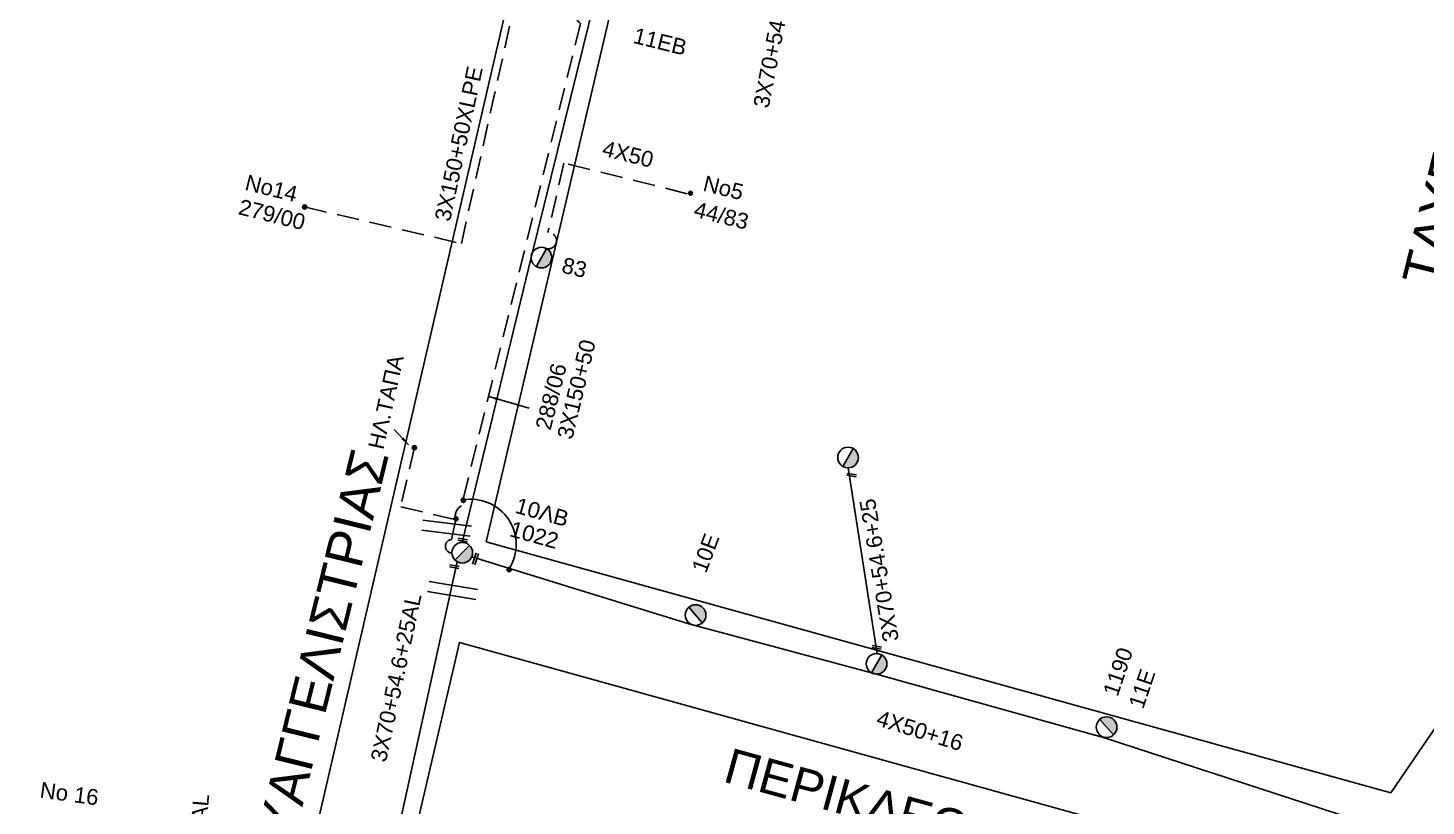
# Model space of a CAD drawing. Header units: millimetres. Extents: x 3156 to 5307, y 1191 to 2273.
# Drawn here: x 3548.3 to 3707.9, y 1573.9 to 1662.7 of the extents above; entities that cross this region are included whole.
import ezdxf

# ---------------------------------------------------------------- set-up
doc = ezdxf.new("R2010")
doc.units = ezdxf.units.MM
doc.linetypes.add('DASHED', pattern=[19.05, 12.7, -6.35])
for name, color, linetype in [('Άγνωστα', 7, 'Continuous'), ('Γυμνά εναέρια ΧΤ και ΦΟΠ (3Φ)   4x50+16AL', 7, 'Continuous'), ('Επιγραφές - Σχήματα', 7, 'Continuous'), ('Καλώδια ΧΤ   3x150+50AL', 7, 'DASHED'), ('Καλώδια ΧΤ   3x150+50CU', 7, 'DASHED'), ('Καλώδια ΧΤ   3x150+70AL', 7, 'DASHED'), ('Καλώδια ΧΤ   3x150AL+50XLPE', 7, 'DASHED'), ('Καλώδια ΧΤ   4x50AL', 7, 'DASHED'), ('Μηχανική τομή', 7, 'Continuous'), ('Στύλος ΦΜ', 7, 'Continuous'), ('Στύλος ΦΜ @ 1', 7, 'Continuous'), ('Συνδέσεις', 7, 'Continuous'), ('Συνεστραμμένα ΧΤ   3x70+54.6+25 AL', 7, 'SYN_LINE'), ('Υπόβαθρο ΔΕΗ', 7, 'Continuous')]:
    doc.layers.add(name, color=color, linetype=linetype)
doc.styles.add('arial', font='arial.ttf')
doc.styles.get("Standard").update_dxf_attribs({"font": 'arial.ttf'})
doc.linetypes.add('SYN_LINE', pattern='A,0.5,-0.0001,["/\\/\\/\\/",Standard,S=0.1,R=0,X=0,Y=-0.05],-0.25', length=0.7501)
doc.dimstyles.new('ISO-25', dxfattribs={"dimtxt": 2.5, "dimasz": 2.5, "dimexe": 1.25, "dimexo": 0.625, "dimtad": 1, "dimtxsty": 'Standard', "dimcen": 2.5, "dimadec": 0, "dimazin": 0, "dimtfac": 1, "dimtmove": 0, "dimatfit": 3, "dimfxl": 1, "dimarcsym": 0})

# ---------------------------------------------------------------- blocks, each defined once
blk = doc.blocks.new('ΥΠΑΡΧΩΝ ΤΣΙΜΕΝΤΕΝΙΟΣ ΣΤΥΛΟΣ')
at = {"layer": 'Στύλος ΦΜ'}
blk.add_hatch(color=7, dxfattribs=at).paths.add_polyline_path([(-1.29, -2.28, 0.574793), (2.62, 0, 0.268822), (1.3, 2.27)])
at = {"layer": 'Στύλος ΦΜ', "color": 7}
blk.add_line((-1.29, -2.28), (1.3, 2.27), dxfattribs=at)
blk.add_circle((0, 0), 2.62, dxfattribs=at)
at = {"layer": 'Στύλος ΦΜ', "flags": 4}
for tag, p in [('ΑΡΙΘΜΟΣ', (-4.68, 8.05)), ('ΤΥΠΟΣ', (-4.91, 3.03))]:
    blk.add_attdef(tag, p, '', height=4, dxfattribs=at)
blk = doc.blocks.new('ΜΗΧΑΝΙΚΗ ΤΟΜΗ')
at = {"layer": 'Μηχανική τομή', "ltscale": 40}
for p, q in [((-1.89, 0.78), (1.89, 0.78)), ((1.89, 0), (-1.89, 0))]:
    blk.add_line(p, q, dxfattribs=at)
blk = doc.blocks.new('_ΣΥΝΔΕΣΗ')
at = {"layer": 'Συνδέσεις', "linetype": 'SYN_LINE', "ltscale": 40}
blk.add_hatch(color=256, dxfattribs=at).paths.add_polyline_path([(0.5, -0.01, 1), (-0.5, -0.01, 1)])
at = {"layer": 'Συνδέσεις'}
blk.add_circle((0, -0.01), 0.5, dxfattribs=at)

msp = doc.modelspace()

# ---------------------------------------------------------------- linework, layer by layer
at = {"layer": 'Γυμνά εναέρια ΧΤ και ΦΟΠ (3Φ)   4x50+16AL', "color": 62}
msp.add_lwpolyline([(3598.99, 1602.37), (3623.75, 1594.71), (3645.18, 1588.96), (3671.19, 1581.7), (3710.13, 1569.02), (3726.79, 1558.21)], dxfattribs=at)
at = {"layer": 'Καλώδια ΧΤ   3x150+50AL', "color": 62, "linetype": 'DASHED', "ltscale": 0.2}
for points in [[(3628.19, 1712.56), (3620.25, 1714.48), (3611.91, 1680.6), (3615.47, 1679.74), (3612.35, 1667.1, 0.652517), (3611.39, 1663.21), (3597.81, 1608.18, 0.368598), (3597.18, 1606.6)], [(3592.45, 1614.87), (3590.88, 1608.07), (3597.18, 1606.6), (3596.66, 1604.34, 0.91161), (3596.73, 1602.78)]]:
    msp.add_lwpolyline(points, format="xyb", dxfattribs=at)
at = {"layer": 'Καλώδια ΧΤ   3x150AL+50XLPE', "color": 133, "ltscale": 0.2}
msp.add_lwpolyline([(3579.91, 1642.27), (3597.8, 1638.1), (3604.85, 1669.8, 0.623411), (3605.82, 1672.9, 1.906189)], format="xyb", dxfattribs=at)
at = {"layer": 'Καλώδια ΧΤ   4x50AL', "color": 173, "ltscale": 0.2}
msp.add_lwpolyline([(3623.57, 1643.79), (3609.5, 1647.27), (3607.67, 1639.35, -1.155919), (3607.53, 1637.52, 0.530153)], format="xyb", dxfattribs=at)
at = {"layer": 'Συνεστραμμένα ΧΤ   3x70+54.6+25 AL', "color": 173, "ltscale": 20}
msp.add_lwpolyline([(3612.5, 1663.78), (3605.76, 1636.5), (3597.91, 1604.01)], dxfattribs=at)
at = {"layer": 'Συνεστραμμένα ΧΤ   3x70+54.6+25 AL', "color": 62, "ltscale": 20}
msp.add_lwpolyline([(3645.26, 1591.29), (3641.93, 1612.51)], dxfattribs=at)
at = {"layer": 'Συνεστραμμένα ΧΤ   3x70+54.6+25 AL', "color": 2, "ltscale": 20}
msp.add_lwpolyline([(3597.32, 1601.8), (3587.38, 1556.55), (3572.08, 1496.86), (3566.42, 1472.29)], dxfattribs=at)
at = {"layer": 'Υπόβαθρο ΔΕΗ'}
for points in [[(3600.62, 1604.09), (3631.58, 1735.97), (3694.33, 1732.67), (3732.53, 1723.55), (3710.01, 1621.82)], [(3600.62, 1604.09), (3703.85, 1575.44), (3792.46, 1705.12), (3740.3, 1719.53), (3718.75, 1621.15)], [(3578.48, 1559.42), (3604.58, 1672.19), (3548.35, 1682.08)], [(3597.5, 1432.94), (3707.31, 1548.66), (3707.31, 1562.14), (3597.59, 1592.59), (3567.39, 1463.23), (3597.5, 1432.94)]]:
    msp.add_lwpolyline(points, dxfattribs=at)
msp.add_arc((3598.88, 1603.75), 5.18, 327.7306, 100.1108, dxfattribs=at)

# ---------------------------------------------------------------- block references
at = {"layer": 'Μηχανική τομή'}
for p, xscale, yscale, zscale, rotation in [((3642.36, 1611.79), 0.2881597006897436, 0.2881597006897436, 0.2881597006897436, 170.5523734023038), ((3596.05, 1605.07), 1.47798030338155, 1.47798030338155, 1.47798030338155, 352.9938452913412), ((3597.96, 1604.4), 0.2881597006897436, 0.2881597006897436, 0.2881597006897436, 170.5523734023038), ((3599.28, 1602.18), 0.364894104392187, 0.364894104392187, 0.364894104392187, 251.0066628075154), ((3597.02, 1601.35), 0.2881597006897436, 0.2881597006897436, 0.2881597006897436, 170.5523734023038), ((3596.87, 1599.08), 1.477980303381551, 1.477980303381551, 1.477980303381551, 170.5523734023038), ((3645.21, 1592.14), 0.2881597006897436, 0.2881597006897436, 0.2881597006897436, 170.5523734023038)]:
    msp.add_blockref('ΜΗΧΑΝΙΚΗ ΤΟΜΗ', p, dxfattribs=dict(at, xscale=xscale, yscale=yscale, zscale=zscale, rotation=rotation))
at = {"layer": 'Στύλος ΦΜ @ 1', "ltscale": 40, "xscale": 0.4499999999998181, "yscale": 0.4499999999998181, "zscale": 0.4499999999998181}
for p in [(3606.94, 1636.5), (3641.93, 1613.69), (3645.18, 1590.15)]:
    msp.add_blockref('ΥΠΑΡΧΩΝ ΤΣΙΜΕΝΤΕΝΙΟΣ ΣΤΥΛΟΣ', p, dxfattribs=at)
at = {"layer": 'Στύλος ΦΜ @ 1', "ltscale": 40}
ref = msp.add_blockref('ΥΠΑΡΧΩΝ ΤΣΙΜΕΝΤΕΝΙΟΣ ΣΤΥΛΟΣ', (3597.91, 1602.83), dxfattribs=dict(at, xscale=0.4499999999997206, yscale=0.4499999999997206, zscale=0.4499999999997206, rotation=344.490219330205))
ref.add_attrib('ΤΥΠΟΣ', '10ΛB', (3603.82, 1607.41), dxfattribs={"layer": '', "height": 1.8, "rotation": 344.4902, "flags": 4})
ref.add_attrib('ΑΡΙΘΜΟΣ', '1022', (3603.19, 1604.74), dxfattribs={"layer": '', "height": 1.8, "rotation": 344.4902, "flags": 4})
ref = msp.add_blockref('ΥΠΑΡΧΩΝ ΤΣΙΜΕΝΤΕΝΙΟΣ ΣΤΥΛΟΣ', (3624.53, 1595.72), dxfattribs=dict(at, xscale=0.4499999999998489, yscale=0.4499999999998489, zscale=0.4499999999998489, rotation=69.51869546971358))
ref.add_attrib('ΤΥΠΟΣ', '10E', (3625.72, 1600.39), dxfattribs={"layer": '', "height": 1.8, "rotation": 69.5187, "flags": 4})
ref = msp.add_blockref('ΥΠΑΡΧΩΝ ΤΣΙΜΕΝΤΕΝΙΟΣ ΣΤΥΛΟΣ', (3671.43, 1582.93), dxfattribs=dict(at, xscale=0.449999999999712, yscale=0.449999999999712, zscale=0.449999999999712, rotation=71.3261457947569))
ref.add_attrib('ΤΥΠΟΣ', '1190', (3672.68, 1586.32), dxfattribs={"layer": '', "height": 1.8, "rotation": 71.3261, "flags": 4})
ref.add_attrib('ΑΡΙΘΜΟΣ', '11E', (3675.6, 1584.91), dxfattribs={"layer": '', "height": 1.8, "rotation": 71.3261, "flags": 4})
at = {"layer": 'Συνδέσεις'}
for p, xscale, yscale, zscale in [((3623.95, 1643.84), 0.4499999999998181, 0.4499999999998181, 0.4499999999998181), ((3579.92, 1642.28), 0.4777242751394019, 0.4777242751394019, 0.4777242751394019), ((3592.43, 1614.82), 0.4777242751394019, 0.4777242751394019, 0.4777242751394019), ((3598.03, 1608.82), 0.4777242751394019, 0.4777242751394019, 0.4777242751394019), ((3597.18, 1606.7), 0.4777242751394019, 0.4777242751394019, 0.4777242751394019), ((3603.26, 1600.91), 0.4777242751394019, 0.4777242751394019, 0.4777242751394019)]:
    msp.add_blockref('_ΣΥΝΔΕΣΗ', p, dxfattribs=dict(at, xscale=xscale, yscale=yscale, zscale=zscale))

# ---------------------------------------------------------------- texts
at = {"layer": 'Άγνωστα', "ltscale": 40, "char_height": 1.8, "attachment_point": 1, "style": 'arial'}
for s, insert, width, rotation in [('3X70+54.6+25', (3631.09, 1653.8), 43.5158, 78.918), ('11ΕΒ', (3617.72, 1662.76), 43.5158, 346.1184), ('3X150+50XLPE', (3594.74, 1640.9), 43.5158, 77.913), ('4X50', (3614.19, 1649.89), 43.5158, 346.1184), ('Νο14', (3573.42, 1646), 43.5158, 346.1184), ('Νο5', (3625.69, 1645.89), 43.5158, 346.1184), ('279/00', (3572.68, 1643.21), 43.5158, 346.1184), ('44/83', (3624.64, 1642.93), 43.5158, 346.1184), ('83', (3609.56, 1636.57), 43.5158, 346.1184), ('3X150+50', (3608.7, 1616.08), 43.5158, 76.4486), ('ΗΛ.ΤΑΠΑ', (3587.14, 1614.89), 40.1318, 77.5595), ('288/06', (3606.22, 1617.14), 43.5158, 75.8413), ('3X70+54.6+25', (3645.96, 1592.54), 43.5158, 99.606), ('4X50+16', (3645.56, 1584.9), 43.5158, 342.7983)]:
    msp.add_mtext(s, dxfattribs=dict(at, insert=insert, width=width, rotation=rotation))
at = {"layer": 'Καλώδια ΧΤ   3x150+50CU', "ltscale": 0.2, "insert": (3549.87, 1576.69), "char_height": 1.8, "width": 43.5158, "attachment_point": 1, "rotation": 352.1639, "style": 'arial'}
msp.add_mtext('Νο 16', dxfattribs=at)
at = {"layer": 'Καλώδια ΧΤ   3x150+70AL', "ltscale": 0.2, "insert": (3565.99, 1560.82), "char_height": 1.8, "width": 43.5158, "attachment_point": 1, "rotation": 85.0807, "style": 'arial'}
msp.add_mtext('3X150+70AL', dxfattribs=at)
at = {"layer": 'Συνεστραμμένα ΧΤ   3x70+54.6+25 AL', "ltscale": 20, "insert": (3587.43, 1579.22), "char_height": 1.8, "width": 43.5158, "attachment_point": 1, "rotation": 77.9495, "style": 'arial'}
msp.add_mtext('3X70+54.6+25AL', dxfattribs=at)
at = {"layer": 'Υπόβαθρο ΔΕΗ', "char_height": 4, "width": 25.6049, "attachment_point": 1, "style": 'arial'}
for s, insert, rotation in [('{\\H1.083x;ΤΑΥΓΕΤΟΥ}', (3705.14, 1634.04), 76.18), ('{\\H1.083x;ΕΥΑΓΓΕΛΙΣΤΡΙΑΣ}', (3573.52, 1566.97), 76.18), ('ΠEPIKΛEOYΣ', (3628.58, 1580.6), 344.6629)]:
    msp.add_mtext(s, dxfattribs=dict(at, insert=insert, rotation=rotation))

# ---------------------------------------------------------------- leaders
at = {"layer": 'Επιγραφές - Σχήματα', "ltscale": 40}
for points in [[(3600.94, 1620.64), (3605.54, 1619.31)], [(3591.76, 1615.15), (3590.13, 1616.9)]]:
    msp.add_leader(points, dimstyle='ISO-25', override={"dimasz": 1, "dimtad": 0}, dxfattribs=at)

doc.saveas('drawing.dxf')
